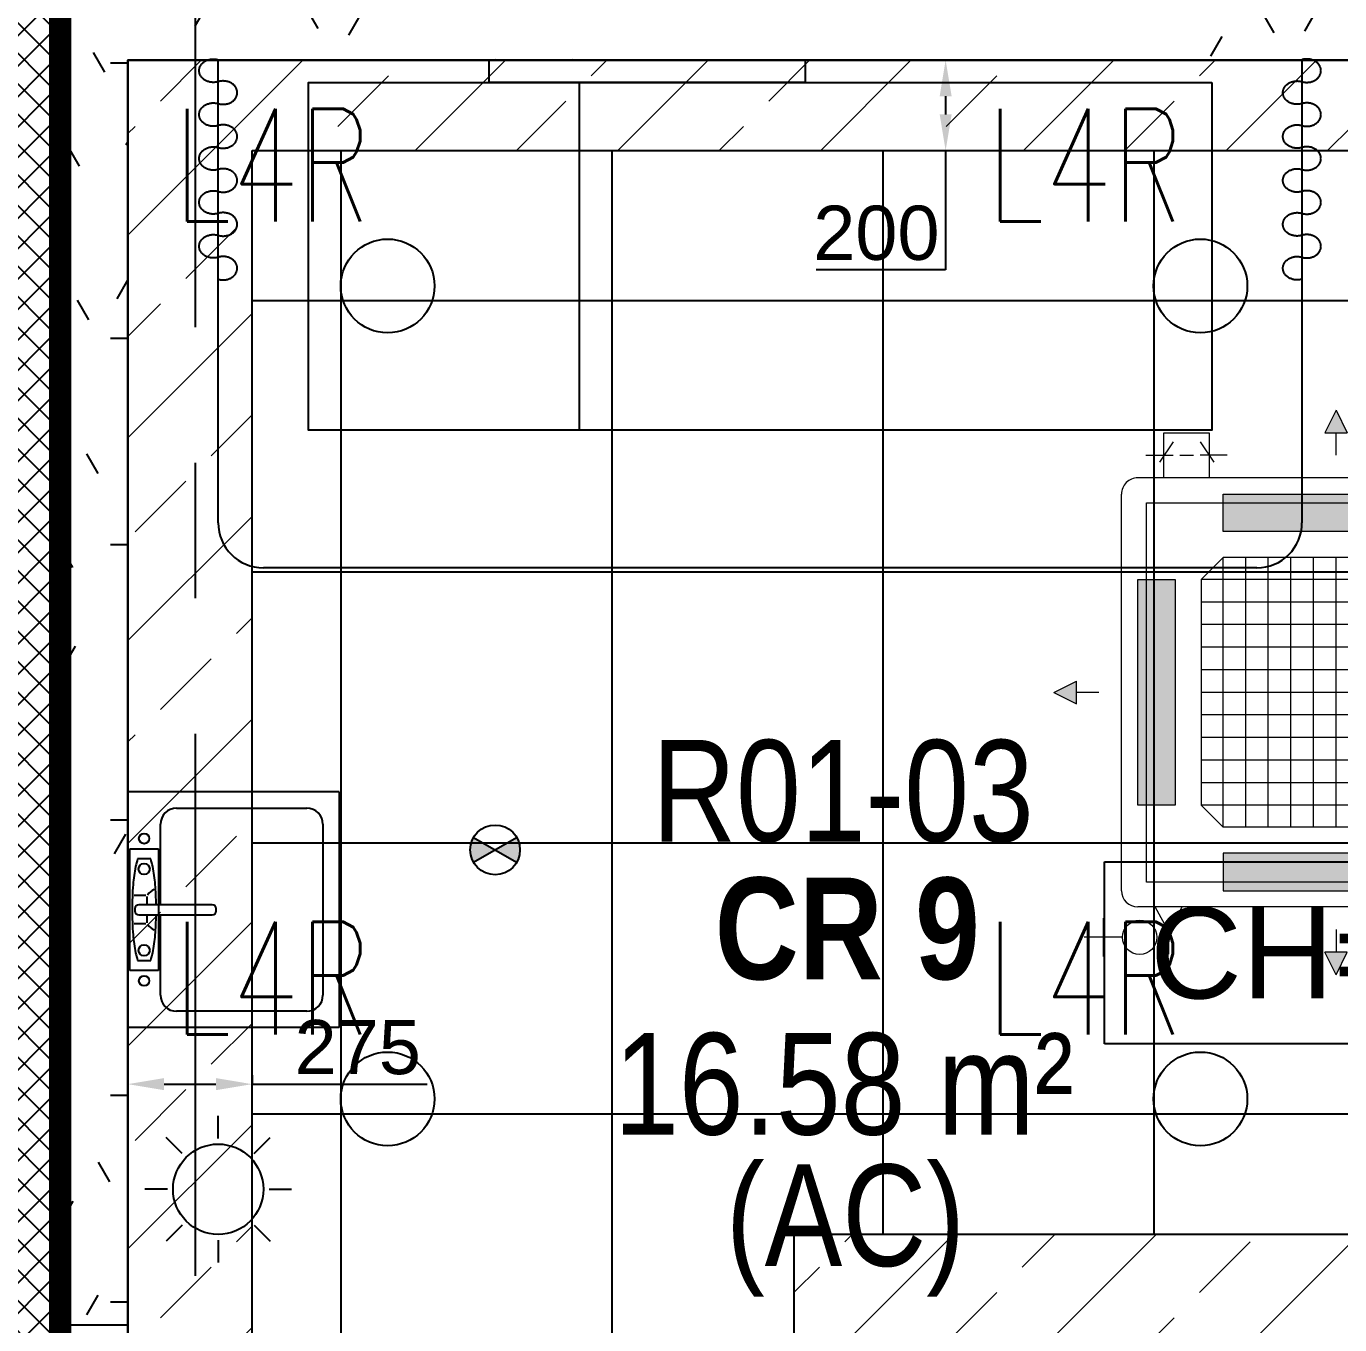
# Model space of a CAD drawing. Header units: millimetres. Extents: x -92759 to 184353, y -15225 to 86714.
# Drawn here: x -40708 to -37799, y 31191 to 34066 of the extents above; entities that cross this region are included whole.
import ezdxf

# ---------------------------------------------------------------- set-up
doc = ezdxf.new("R2010")
doc.units = ezdxf.units.MM
for name, pattern in [('HIDDEN', [0.375, 0.25, -0.125]), ('IDA - Grid Line', [2100, 1200, -300, 300, -300]), ('IMPORT-ACAD_ISO12W100', [3150, 1800, -450, 0, -450, 0, -450])]:
    doc.linetypes.add(name, pattern=pattern)
doc.layers.get('Defpoints').update_dxf_attribs({"color": 8})
for name, color, linetype in [('0-1', 9, 'Continuous'), ('0-Motion Sensor', 1, 'Continuous'), ('A-_DOOR----_E', 8, 'Continuous'), ('A-_ROOMNAME_A', 8, 'Continuous'), ('A-_WALL----_H-1', 9, 'Continuous'), ('A-_WALLPRTN_E', 8, 'Continuous'), ('A-PATT-CONC', 8, 'Continuous'), ('AAG_Dimension', 7, 'Continuous'), ('E-_LITG _ CKT -DB', 1, 'HIDDEN'), ('E-legend', 1, 'Continuous'), ('HF', 7, 'Continuous'), ('HF Text', 7, 'Continuous'), ('M-ACMV_FCU', 5, 'Continuous'), ('PDF_M-_ACON----_E-N', 7, 'Continuous')]:
    doc.layers.add(name, color=color, linetype=linetype)
for name, color, linetype, true_color in [('1599_FURN_RHH_BLK8 _NEW__1ST STY_dwg _2_-1', 7, 'Continuous', 0xaaaaaa), ('A-_DETA----_E-6', 7, 'Continuous', 0x969696), ('A-_DETA----_ED-2', 1, 'Continuous', 0xff0000), ('A-_FURN--2', 7, 'IMPORT-ACAD_ISO12W100', 0xaaaaaa), ('A-_FURN--4', 7, 'Continuous', 0xaaaaaa), ('A-_FURN_HIDDEN-1', 7, 'Continuous', 0xaaaaaa), ('CURTAIN-1', 7, 'Continuous', 0xaaaaaa), ('E-_FIREALAM_E-1', 1, 'Continuous', 0xff0000), ('S-_ANOTGRID_E-1', 9, 'IDA - Grid Line', 0x808080)]:
    doc.layers.add(name, color=color, linetype=linetype, true_color=true_color)
for name, color, linetype, lineweight in [('A--', 134, '500-1-RP', 25), ('HFI 9MM FPB', 94, 'Continuous', 5), ('M-ACMV_CDP', 190, 'DRAIN_PIPE', 25), ('M-ACMV_FCU-1', 86, 'Continuous', 9), ('M-ACMV_PWR', 1, 'REFRIGERANT', 25), ('M-ACMV_REF_PIPE', 134, '500-1-RP', 25), ('M-ACMV_VCD', 7, 'Continuous', 25)]:
    doc.layers.add(name, color=color, linetype=linetype, lineweight=lineweight)
doc.styles.add('Arial', font='arial.ttf')
doc.styles.add('Arial Narrow_2', font='ARIALN.TTF', dxfattribs={"height": 225})
doc.styles.add('Arial Narrow_B_1', font='ARIALNB.TTF', dxfattribs={"height": 300})
doc.styles.add('Arial_4', font='arial.ttf', dxfattribs={"height": 1.8})
doc.styles.add('Simplex', font='simplex_.ttf', dxfattribs={"width": 0.7, "height": 450})
doc.styles.get("Standard").update_dxf_attribs({"font": 'arial.ttf'})
doc.linetypes.add('500-1-RP', pattern='A,0.75,-0.5,0.75,-0.5,0.75,-0.5,0.75,-1.7,["RP",Standard,S=1,R=0,X=-1,Y=-0.5],-1.7', length=7.9)
doc.linetypes.add('DRAIN_PIPE', pattern='A,0.5,-0.2,["D",Standard,S=0.1,R=0,X=-0.1,Y=-0.05],-0.25', length=0.95)
doc.linetypes.add('REFRIGERANT', pattern='A,15,-5.08,["R",Standard,S=2.54,R=0,X=-2.54,Y=-1.27],-5.08', length=25.16)
doc.dimstyles.get("Standard").update_dxf_attribs({"dimtxt": 0.18, "dimasz": 0.18, "dimexe": 0.18, "dimexo": 0.0625, "dimgap": 0.09, "dimtad": 0, "dimtih": 1, "dimtoh": 1, "dimdec": 4, "dimzin": 0, "dimdsep": 46, "dimtxsty": 'Standard', "dimcen": 0.09, "dimadec": 0, "dimazin": 0, "dimtfac": 1, "dimtdec": 4, "dimtofl": 0, "dimtmove": 0, "dimatfit": 3, "dimfxl": 1, "dimtolj": 1, "dimtzin": 0, "dimarcsym": 0})
pattern_1 = [(0, (-11870.95, 40538.29), (609.6, 152.4), [50.292, -406.908, 50.292, -406.908, -2438.4]), (0, (-11870.95, 40538.29), (609.6, 152.4), [-914.4, 50.292, -864.108, 50.292, -406.908, -1066.8]), (0, (-11870.95, 40538.29), (609.6, 152.4), [-2286, 50.292, -254.508, 50.292, -711.708]), (120, (-11642.35, 40614.49), (-436.78227, 451.7291), [50.292, -406.908, 50.292, -406.908, -2438.4]), (120, (-11642.35, 40614.49), (-436.78227, 451.7291), [-914.4, 50.292, -864.108, 50.292, -406.908, -1066.8]), (120, (-11642.35, 40614.49), (-436.78227, 451.7291), [-2286, 50.292, -254.508, 50.292, -711.708]), (240, (-11566.15, 40919.29), (-172.81773, -604.1291), [50.292, -406.908, 50.292, -406.908, -2438.4]), (240, (-11566.15, 40919.29), (-172.81773, -604.1291), [-914.4, 50.292, -864.108, 50.292, -406.908, -1066.8]), (240, (-11566.15, 40919.29), (-172.81773, -604.1291), [-2286, 50.292, -254.508, 50.292, -711.708])]

# ---------------------------------------------------------------- blocks, each defined once
blk = doc.blocks.new('IDA - Strobe Light - IDA - Strobe Light-8826107-BLK8_RHH_1ST STOREY PLAN')
at = {"layer": 'A-_DETA----_ED-2'}
for p, q in [((0, 312.5), (0, 362.5)), ((-79.5, 279.5), (-114.9, 314.9)), ((79.5, 279.5), (114.9, 314.9)), ((-112.5, 200), (-162.5, 200)), ((112.5, 200), (162.5, 200)), ((-79.5, 120.5), (-114.9, 85.1)), ((79.5, 120.5), (114.9, 85.1)), ((0, 87.5), (0, 37.5))]:
    blk.add_line(p, q, dxfattribs=at)
blk.add_circle((0, 200), 100, dxfattribs=at)
blk = doc.blocks.new('IDA - F - Single - Swing1 - 1100L X 2200H -TD-03-10510367-BLK8_RHH_1ST STOREY PLAN')
at = {"layer": 'A-_DOOR----_E'}
for p, q in [((500, 1075), (450, 1075)), ((450, 1075), (450, 75)), ((500, 75), (500, 1075)), ((-500, 75), (-550, 75)), ((-500, -75), (-500, 75)), ((450, 75), (500, 75)), ((550, 75), (500, 75)), ((500, 75), (500, -75)), ((-550, -75), (-500, -75)), ((500, -75), (550, -75))]:
    blk.add_line(p, q, dxfattribs=at)
blk.add_arc((500, 75), 1000, 90, 180, dxfattribs=at)
blk = doc.blocks.new('1599_FURN_RHH_BLK8 _NEW__1ST STY_dwg_CURTAIN-10346287-BLK8_RHH_1ST STOREY PLAN')
at = {"layer": 'CURTAIN-1'}
for points, weights in [([(364562.6, -316988.1), (364557, -316988.1), (364551.8, -316989.6)], [1, 0.931303290714, 0.894831553285]), ([(364593.9, -317013.9), (364593.9, -316988.1), (364562.6, -316988.1)], [1, 0.707106781187, 1]), ([(364562.6, -317039.8), (364593.9, -317039.8), (364593.9, -317013.9)], [1, 0.707106781187, 1]), ([(364509.6, -317062.5), (364509.6, -317036.7), (364540.9, -317036.7)], [1, 0.707106781187, 1]), ([(364540.9, -317088.4), (364509.6, -317088.4), (364509.6, -317062.5)], [1, 0.707106781187, 1]), ([(364540.9, -317036.7), (364546.5, -317036.7), (364551.8, -317038.2)], [1, 0.931303290589, 0.894831553152]), ([(364551.8, -317038.2), (364557, -317039.8), (364562.6, -317039.8)], [0.894831553151, 0.931303290588, 1]), ([(364551.8, -317086.8), (364546.5, -317088.4), (364540.9, -317088.4)], [0.894831553149, 0.931303290586, 1]), ([(364562.6, -317085.3), (364557, -317085.3), (364551.8, -317086.8)], [1, 0.931303290589, 0.894831553152]), ([(364593.9, -317111.1), (364593.9, -317085.3), (364562.6, -317085.3)], [1, 0.707106781187, 1]), ([(364562.6, -317137), (364593.9, -317137), (364593.9, -317111.1)], [1, 0.707106781187, 1]), ([(364509.6, -317159.7), (364509.6, -317133.8), (364540.9, -317133.8)], [1, 0.707106781187, 1]), ([(364540.9, -317133.8), (364546.5, -317133.8), (364551.8, -317135.4)], [1, 0.931303290587, 0.894831553151]), ([(364551.8, -317135.4), (364557, -317137), (364562.6, -317137)], [0.894831553149, 0.931303290586, 1]), ([(364540.9, -317185.6), (364509.6, -317185.6), (364509.6, -317159.7)], [1, 0.707106781187, 1]), ([(364551.8, -317184), (364546.5, -317185.6), (364540.9, -317185.6)], [0.89483155315, 0.931303290587, 1]), ([(364562.6, -317182.4), (364557, -317182.4), (364551.8, -317184)], [1, 0.931303290587, 0.894831553151]), ([(364593.9, -317208.3), (364593.9, -317182.4), (364562.6, -317182.4)], [1, 0.707106781187, 1]), ([(364562.6, -317234.2), (364593.9, -317234.2), (364593.9, -317208.3)], [1, 0.707106781187, 1]), ([(364509.6, -317256.9), (364509.6, -317231), (364540.9, -317231)], [1, 0.707106781187, 1]), ([(364540.9, -317231), (364546.5, -317231), (364551.8, -317232.6)], [1, 0.931303290587, 0.894831553151]), ([(364551.8, -317232.6), (364557, -317234.2), (364562.6, -317234.2)], [0.89483155315, 0.931303290586, 1]), ([(364540.9, -317282.8), (364509.6, -317282.8), (364509.6, -317256.9)], [1, 0.707106781187, 1]), ([(364551.8, -317281.2), (364546.5, -317282.8), (364540.9, -317282.8)], [0.894831553151, 0.931303290587, 1]), ([(364562.6, -317279.6), (364557, -317279.6), (364551.8, -317281.2)], [1, 0.931303290588, 0.894831553151]), ([(364593.9, -317305.5), (364593.9, -317279.6), (364562.6, -317279.6)], [1, 0.707106781187, 1]), ([(364562.6, -317331.4), (364593.9, -317331.4), (364593.9, -317305.5)], [1, 0.707106781187, 1]), ([(364509.6, -317354.1), (364509.6, -317328.2), (364540.9, -317328.2)], [1, 0.707106781187, 1]), ([(364540.9, -317380), (364509.6, -317380), (364509.6, -317354.1)], [1, 0.707106781187, 1]), ([(364540.9, -317328.2), (364546.5, -317328.2), (364551.8, -317329.8)], [1, 0.931303290716, 0.894831553287]), ([(364551.8, -317329.8), (364557, -317331.4), (364562.6, -317331.4)], [0.89483155315, 0.931303290587, 1]), ([(364551.8, -317378.4), (364546.5, -317380), (364540.9, -317380)], [0.894831553151, 0.931303290587, 1]), ([(364562.6, -317376.8), (364557, -317376.8), (364551.8, -317378.4)], [1, 0.931303290587, 0.89483155315]), ([(364593.9, -317402.7), (364593.9, -317376.8), (364562.6, -317376.8)], [1, 0.707106781187, 1]), ([(364562.6, -317428.6), (364593.9, -317428.6), (364593.9, -317402.7)], [1, 0.707106781187, 1]), ([(364509.6, -317451.3), (364509.6, -317425.4), (364540.9, -317425.4)], [1, 0.707106781187, 1]), ([(364540.9, -317425.4), (364546.5, -317425.4), (364551.8, -317427)], [1, 0.931303290587, 0.894831553151]), ([(364551.8, -317427), (364557, -317428.6), (364562.6, -317428.6)], [0.89483155315, 0.931303290587, 1]), ([(364540.9, -317477.2), (364509.6, -317477.2), (364509.6, -317451.3)], [1, 0.707106781187, 1]), ([(364551.8, -317475.6), (364546.5, -317477.2), (364540.9, -317477.2)], [0.894831553151, 0.931303290587, 1])]:
    blk.add_rational_spline(points, weights, degree=2, dxfattribs=at)
blk = doc.blocks.new('1599_FURN_RHH_BLK8 _NEW__1ST STY_dwg_CURTAIN-10346288-BLK8_RHH_1ST STOREY PLAN')
at = {"layer": 'CURTAIN-1'}
for points, weights in [([(364562.6, -316988.1), (364557, -316988.1), (364551.8, -316989.6)], [1, 0.931303290714, 0.894831553285]), ([(364593.9, -317013.9), (364593.9, -316988.1), (364562.6, -316988.1)], [1, 0.707106781187, 1]), ([(364562.6, -317039.8), (364593.9, -317039.8), (364593.9, -317013.9)], [1, 0.707106781187, 1]), ([(364509.6, -317062.5), (364509.6, -317036.7), (364540.9, -317036.7)], [1, 0.707106781187, 1]), ([(364540.9, -317088.4), (364509.6, -317088.4), (364509.6, -317062.5)], [1, 0.707106781187, 1]), ([(364540.9, -317036.7), (364546.5, -317036.7), (364551.8, -317038.2)], [1, 0.931303290589, 0.894831553152]), ([(364551.8, -317038.2), (364557, -317039.8), (364562.6, -317039.8)], [0.894831553151, 0.931303290588, 1]), ([(364551.8, -317086.8), (364546.5, -317088.4), (364540.9, -317088.4)], [0.894831553149, 0.931303290586, 1]), ([(364562.6, -317085.3), (364557, -317085.3), (364551.8, -317086.8)], [1, 0.931303290589, 0.894831553152]), ([(364593.9, -317111.1), (364593.9, -317085.3), (364562.6, -317085.3)], [1, 0.707106781187, 1]), ([(364562.6, -317137), (364593.9, -317137), (364593.9, -317111.1)], [1, 0.707106781187, 1]), ([(364509.6, -317159.7), (364509.6, -317133.8), (364540.9, -317133.8)], [1, 0.707106781187, 1]), ([(364540.9, -317133.8), (364546.5, -317133.8), (364551.8, -317135.4)], [1, 0.931303290587, 0.894831553151]), ([(364551.8, -317135.4), (364557, -317137), (364562.6, -317137)], [0.894831553149, 0.931303290586, 1]), ([(364540.9, -317185.6), (364509.6, -317185.6), (364509.6, -317159.7)], [1, 0.707106781187, 1]), ([(364551.8, -317184), (364546.5, -317185.6), (364540.9, -317185.6)], [0.89483155315, 0.931303290587, 1]), ([(364562.6, -317182.4), (364557, -317182.4), (364551.8, -317184)], [1, 0.931303290587, 0.894831553151]), ([(364593.9, -317208.3), (364593.9, -317182.4), (364562.6, -317182.4)], [1, 0.707106781187, 1]), ([(364562.6, -317234.2), (364593.9, -317234.2), (364593.9, -317208.3)], [1, 0.707106781187, 1]), ([(364509.6, -317256.9), (364509.6, -317231), (364540.9, -317231)], [1, 0.707106781187, 1]), ([(364540.9, -317231), (364546.5, -317231), (364551.8, -317232.6)], [1, 0.931303290587, 0.894831553151]), ([(364551.8, -317232.6), (364557, -317234.2), (364562.6, -317234.2)], [0.89483155315, 0.931303290586, 1]), ([(364540.9, -317282.8), (364509.6, -317282.8), (364509.6, -317256.9)], [1, 0.707106781187, 1]), ([(364551.8, -317281.2), (364546.5, -317282.8), (364540.9, -317282.8)], [0.894831553151, 0.931303290587, 1]), ([(364562.6, -317279.6), (364557, -317279.6), (364551.8, -317281.2)], [1, 0.931303290588, 0.894831553151]), ([(364593.9, -317305.5), (364593.9, -317279.6), (364562.6, -317279.6)], [1, 0.707106781187, 1]), ([(364562.6, -317331.4), (364593.9, -317331.4), (364593.9, -317305.5)], [1, 0.707106781187, 1]), ([(364509.6, -317354.1), (364509.6, -317328.2), (364540.9, -317328.2)], [1, 0.707106781187, 1]), ([(364540.9, -317380), (364509.6, -317380), (364509.6, -317354.1)], [1, 0.707106781187, 1]), ([(364540.9, -317328.2), (364546.5, -317328.2), (364551.8, -317329.8)], [1, 0.931303290716, 0.894831553287]), ([(364551.8, -317329.8), (364557, -317331.4), (364562.6, -317331.4)], [0.89483155315, 0.931303290587, 1]), ([(364551.8, -317378.4), (364546.5, -317380), (364540.9, -317380)], [0.894831553151, 0.931303290587, 1]), ([(364562.6, -317376.8), (364557, -317376.8), (364551.8, -317378.4)], [1, 0.931303290587, 0.89483155315]), ([(364593.9, -317402.7), (364593.9, -317376.8), (364562.6, -317376.8)], [1, 0.707106781187, 1]), ([(364562.6, -317428.6), (364593.9, -317428.6), (364593.9, -317402.7)], [1, 0.707106781187, 1]), ([(364509.6, -317451.3), (364509.6, -317425.4), (364540.9, -317425.4)], [1, 0.707106781187, 1]), ([(364540.9, -317425.4), (364546.5, -317425.4), (364551.8, -317427)], [1, 0.931303290587, 0.894831553151]), ([(364551.8, -317427), (364557, -317428.6), (364562.6, -317428.6)], [0.89483155315, 0.931303290587, 1]), ([(364540.9, -317477.2), (364509.6, -317477.2), (364509.6, -317451.3)], [1, 0.707106781187, 1]), ([(364551.8, -317475.6), (364546.5, -317477.2), (364540.9, -317477.2)], [0.894831553151, 0.931303290587, 1])]:
    blk.add_rational_spline(points, weights, degree=2, dxfattribs=at)
blk = doc.blocks.new('1599_FURN_RHH_BLK8 _NEW__1ST STY_dwg _2_-10346281-BLK8_RHH_1ST STOREY PLAN')
at = {"layer": 'A-_DETA----_E-6'}
for p, q in [((-4537.1, -46970), (-5005.1, -46970)), ((-5005.1, -47492), (-5005.1, -46970)), ((-4537.1, -46970), (-4537.1, -47492)), ((-4897.1, -47006), (-4609.1, -47006)), ((-4933.1, -47220), (-4933.1, -47042)), ((-4573.1, -47042), (-4573.1, -47420)), ((-5000.6, -47096), (-4937.6, -47096)), ((-5000.6, -47366), (-5000.6, -47096)), ((-4954.7, -47118.5), (-4983.6, -47118.5)), ((-4937.6, -47096), (-4937.6, -47366)), ((-4965.4, -47199.8), (-4991.3, -47199.8)), ((-4963, -47201.8), (-4963, -47220)), ((-4989.5, -47229), (-4989.5, -47233.5)), ((-4818.5, -47220), (-4980.5, -47220)), ((-4809.5, -47233.5), (-4809.5, -47229)), ((-4965.4, -47262.2), (-4991.3, -47262.2)), ((-4980.5, -47242.5), (-4818.5, -47242.5)), ((-4963, -47242.8), (-4963, -47260.3)), ((-4933.1, -47420), (-4933.1, -47242.5)), ((-4983.6, -47343.5), (-4954.7, -47343.5)), ((-4937.6, -47366), (-5000.6, -47366)), ((-4609.1, -47456), (-4897.1, -47456)), ((-4537.1, -47492), (-5005.1, -47492))]:
    blk.add_line(p, q, dxfattribs=at)
for centre, radius in [((-4969.1, -47073.5), 11.4), ((-4969.1, -47141), 12.3), ((-4969.1, -47321), 12.3), ((-4969.1, -47388.5), 11.4)]:
    blk.add_circle(centre, radius, dxfattribs=at)
for centre, radius, start, end in [((-4897.1, -47042), 36, 90, 180), ((-4609.1, -47042), 36, 0, 90), ((-4843.4, -47164.2), 147.4, 161.9543, 168.8025), ((-5094.8, -47164.2), 147.4, 11.1975, 18.0457), ((-4641.2, -47204.2), 353.6, 168.8025, 175.3124), ((-5297, -47204.2), 353.6, 4.6876, 11.1975), ((-4314.3, -47231), 681.5, 175.3124, 180), ((-5623.9, -47231), 681.5, 0.9213, 4.6876), ((-4938.9, -47211), 25.7, 108.0147, 151.5587), ((-4314.3, -47231), 681.5, 180, 184.6876), ((-4980.5, -47229), 9, 90, 180), ((-4980.5, -47233.5), 9, 180, 270), ((-4818.5, -47229), 9, 0, 90), ((-4818.5, -47233.5), 9, 270, 0), ((-4938.9, -47251), 25.7, 208.4413, 251.9853), ((-5623.9, -47231), 681.5, 355.3124, 359.0296), ((-4641.2, -47257.8), 353.6, 184.6876, 191.1975), ((-5297, -47257.8), 353.6, 348.8025, 355.3124), ((-4843.4, -47297.8), 147.4, 191.1975, 198.0457), ((-5094.8, -47297.8), 147.4, 341.9543, 348.8025), ((-4897.1, -47420), 36, 180, 270), ((-4609.1, -47420), 36, 270, 0)]:
    blk.add_arc(centre, radius, start, end, dxfattribs=at)
at = {"layer": 'A-_FURN--2'}
blk.add_line((-4005.1, -46169.1), (-4005.1, -45399.1), dxfattribs=at)
at = {"layer": 'A-_FURN--4', "flags": 128}
for points in [[(-4205.1, -45349.1), (-3505.1, -45349.1), (-3505.1, -45399.1), (-4205.1, -45399.1)], [(-2605.1, -45399.1), (-2605.1, -46169.1), (-4605.1, -46169.1), (-4605.1, -45399.1)]]:
    blk.add_lwpolyline(points, close=True, dxfattribs=at)
at = {"layer": 'A-_FURN_HIDDEN-1'}
for p, q in [((-4805.1, -46374.1), (-4805.1, -45349.1)), ((-2405.1, -45349.1), (-2405.1, -46374.1)), ((-2505.1, -46474.1), (-4705.1, -46474.1))]:
    blk.add_line(p, q, dxfattribs=at)
for centre, start, end in [((-4705.1, -46374.1), 180, 270), ((-2505.1, -46374.1), 270, 0)]:
    blk.add_arc(centre, 100, start, end, dxfattribs=at)
at = {"extrusion": (0, 0, -1), "zscale": -1}
blk.add_blockref('1599_FURN_RHH_BLK8 _NEW__1ST STY_dwg_CURTAIN-10346288-BLK8_RHH_1ST STOREY PLAN', (-359746.7, 271640.6), dxfattribs=at)
blk.add_blockref('1599_FURN_RHH_BLK8 _NEW__1ST STY_dwg_CURTAIN-10346287-BLK8_RHH_1ST STOREY PLAN', (-366956.9, 271640.6))
blk = doc.blocks.new('A$Cb2bf8f38')
at = {"layer": 'A-_WALL----_H-1'}
h = blk.add_hatch(dxfattribs=at)
h.set_pattern_fill('FP_1', color=256, style=0, pattern_type=2)
h.set_pattern_definition(pattern_1)
h.paths.add_polyline_path([(2450, -2550), (2450, -2450), (2300, -2450), (2300, -2550), (2375, -2550)])
h.paths.add_polyline_path([(2450, -1350), (2450, 3500), (2300, 3500), (2300, -1350), (2375, -1350)])
h.paths.add_polyline_path([(2375, 4600), (2450, 4600), (2450, 4700), (2300, 4700), (2300, 4600)])
h.paths.add_polyline_path([(2300, 5300), (2450, 5300), (2450, 5400), (2300, 5400)])
h.paths.add_polyline_path([(2375, 6500), (2450, 6500), (2450, 8900), (2300, 8900), (2300, 6500)])
h = blk.add_hatch(dxfattribs=at)
h.set_pattern_fill('FP_1', color=256, style=0, pattern_type=2)
h.set_pattern_definition(pattern_1)
h.paths.add_polyline_path([(2450, 1450), (7200, 1450), (7200, 1600), (2450, 1600)])
at = {"layer": 'A-_DETA----_E-6'}
for p, q in [((2918, -170), (2450, -170)), ((2450, -692), (2450, -170)), ((2918, -170), (2918, -692)), ((2558, -206), (2846, -206)), ((2522, -420), (2522, -242)), ((2882, -242), (2882, -620)), ((2454.5, -296), (2517.5, -296)), ((2454.5, -566), (2454.5, -296)), ((2500.5, -318.5), (2471.5, -318.5)), ((2517.5, -296), (2517.5, -566)), ((2489.7, -399.8), (2463.8, -399.8)), ((2492.1, -401.8), (2492.1, -420)), ((2465.6, -429), (2465.6, -433.5)), ((2636.6, -420), (2474.6, -420)), ((2645.6, -433.5), (2645.6, -429)), ((2489.7, -462.2), (2463.8, -462.2)), ((2474.6, -442.5), (2636.6, -442.5)), ((2492.1, -442.8), (2492.1, -460.3)), ((2522, -620), (2522, -442.5)), ((2471.5, -543.5), (2500.5, -543.5)), ((2517.5, -566), (2454.5, -566)), ((2846, -656), (2558, -656)), ((2918, -692), (2450, -692))]:
    blk.add_line(p, q, dxfattribs=at)
for centre, radius in [((2486, -273.5), 11.4), ((2486, -341), 12.3), ((2486, -521), 12.3), ((2486, -588.5), 11.4)]:
    blk.add_circle(centre, radius, dxfattribs=at)
for centre, radius, start, end in [((2558, -242), 36, 90, 180), ((2846, -242), 36, 0, 90), ((2611.7, -364.2), 147.4, 161.9543, 168.8025), ((2360.3, -364.2), 147.4, 11.1975, 18.0457), ((2813.9, -404.2), 353.6, 168.8025, 175.3124), ((2158.1, -404.2), 353.6, 4.6876, 11.1975), ((3140.8, -431), 681.5, 175.3124, 180), ((1831.2, -431), 681.5, 0.9213, 4.6876), ((2516.2, -411), 25.7, 108.0147, 151.5587), ((3140.8, -431), 681.5, 180, 184.6876), ((2474.6, -429), 9, 90, 180), ((2474.6, -433.5), 9, 180, 270), ((2636.6, -429), 9, 0, 90), ((2636.6, -433.5), 9, 270, 0), ((2516.2, -451), 25.7, 208.4413, 251.9853), ((1831.2, -431), 681.5, 355.3124, 359.0296), ((2813.9, -457.8), 353.6, 184.6876, 191.1975), ((2158.1, -457.8), 353.6, 348.8025, 355.3124), ((2611.7, -497.8), 147.4, 191.1975, 198.0457), ((2360.3, -497.8), 147.4, 341.9543, 348.8025), ((2558, -620), 36, 180, 270), ((2846, -620), 36, 270, 0)]:
    blk.add_arc(centre, radius, start, end, dxfattribs=at)
at = {"layer": 'A-_WALLPRTN_E'}
for p, q in [((2300, 3500), (2300, -1350)), ((2450, -1350), (2450, 1450)), ((2450, 1450), (7200, 1450)), ((2300, -1350), (2450, -1350))]:
    blk.add_line(p, q, dxfattribs=at)
at = {"layer": 'S-_ANOTGRID_E-1'}
blk.add_line((2600, -20141.4), (2600, 53272.8), dxfattribs=at)
at = {"layer": '1599_FURN_RHH_BLK8 _NEW__1ST STY_dwg _2_-1'}
blk.add_blockref('1599_FURN_RHH_BLK8 _NEW__1ST STY_dwg _2_-10346281-BLK8_RHH_1ST STOREY PLAN', (7455.1, 46800), dxfattribs=at)
at = {"layer": 'A-_DOOR----_E', "rotation": 269.9999999999999}
blk.add_blockref('IDA - F - Single - Swing1 - 1100L X 2200H -TD-03-10510367-BLK8_RHH_1ST STOREY PLAN', (2375, -1900), dxfattribs=at)
at = {"layer": 'E-_FIREALAM_E-1', "rotation": 269.9999999999964}
blk.add_blockref('IDA - Strobe Light - IDA - Strobe Light-8826107-BLK8_RHH_1ST STOREY PLAN', (2450, -1050), dxfattribs=at)
at = {"layer": 'A-_ROOMNAME_A', "char_height": 225, "attachment_point": 1}
for s, insert, width, style in [('R01-03', (3610.8, -55.2), 1058.227, 'Arial Narrow_2'), ('CR 9', (3749.6, -360), 721.519, 'Arial Narrow_B_1'), ('16.58 m²', (3526.8, -704), 1262.658, 'Arial Narrow_2'), ('(AC)', (3774.3, -995), 661.392, 'Arial Narrow_2')]:
    blk.add_mtext(s, dxfattribs=dict(at, insert=insert, width=width, style=style))
blk = doc.blocks.new('*D633')
at = {"layer": 'AAG_Dimension', "color": 0, "lineweight": -2, "transparency": 16777216}
for p, q in [((14321, 458664.6), (14321, 458644.2)), ((14596, 458664.6), (14596, 458644.2)), ((14401, 458644.4), (14516, 458644.4)), ((14596, 458644.4), (14984, 458644.4))]:
    blk.add_line(p, q, dxfattribs=at)
at = {"layer": 'AAG_Dimension', "color": 0, "transparency": 16777216}
for points in [[(14401, 458657.8), (14401, 458631.1), (14321, 458644.4)], [(14516, 458657.8), (14516, 458631.1), (14596, 458644.4)]]:
    blk.add_solid(points, dxfattribs=at)
at = {"layer": 'Defpoints', "color": 0, "transparency": 16777216}
for p in [(14321, 458664.6), (14596, 458664.6), (14596, 458644.4)]:
    blk.add_point(p, dxfattribs=at)
at = {"layer": 'AAG_Dimension', "color": 152, "true_color": 0x2776bb, "transparency": 16777216, "insert": (14830, 458725.7), "char_height": 120, "attachment_point": 5, "style": 'Arial'}
blk.add_mtext('\\A1;275', dxfattribs=at)
blk = doc.blocks.new('*D636')
at = {"layer": 'AAG_Dimension', "color": 0, "lineweight": -2, "transparency": 16777216}
for p, q in [((16025, 460911.7), (16132.1, 460911.7)), ((16131.9, 460831.7), (16131.9, 460791.7)), ((16025, 460711.7), (16132.1, 460711.7)), ((16131.9, 460711.7), (16131.9, 460447.5)), ((16131.9, 460447.5), (15845.1, 460447.5))]:
    blk.add_line(p, q, dxfattribs=at)
at = {"layer": 'AAG_Dimension', "color": 0, "transparency": 16777216}
for points in [[(16118.6, 460831.7), (16145.2, 460831.7), (16131.9, 460911.7)], [(16118.6, 460791.7), (16145.2, 460791.7), (16131.9, 460711.7)]]:
    blk.add_solid(points, dxfattribs=at)
at = {"layer": 'Defpoints', "color": 0, "transparency": 16777216}
for p in [(16025, 460911.7), (16025, 460711.7), (16131.9, 460711.7)]:
    blk.add_point(p, dxfattribs=at)
at = {"layer": 'AAG_Dimension', "color": 152, "true_color": 0x2776bb, "transparency": 16777216, "insert": (15978.5, 460528.7), "char_height": 120, "attachment_point": 5, "style": 'Arial'}
blk.add_mtext('\\A1;200', dxfattribs=at)
blk = doc.blocks.new('A$C020d881d')
at = {"layer": 'E-legend', "lineweight": 25}
blk.add_circle((818.7, 172), 103.8, dxfattribs=at)
at = {"layer": 'E-legend', "lineweight": 25, "style": 'Simplex', "width": 0.7}
blk.add_text('L4R', height=250, dxfattribs=at).set_placement((345.2, 314.3))
blk = doc.blocks.new('Motion Sensor')
at = {"layer": 'E-legend', "lineweight": 25}
h = blk.add_hatch(color=256, dxfattribs=at)
h.dxf.hatch_style = 1
h.paths.add_polyline_path([(10021, -17121.6), (9973.3, -17094.1, 0.131652), (9965.9, -17121.6, 0.131652), (9973.3, -17149.1)])
h = blk.add_hatch(color=256, dxfattribs=at)
h.dxf.hatch_style = 1
h.paths.add_polyline_path([(10068.6, -17094.1), (10021, -17121.6), (10068.6, -17149.1, 0.131652), (10076, -17121.6, 0.131652)])
for p, q in [((9973.3, -17094.1), (10068.6, -17149.1)), ((9973.3, -17149.1), (10068.6, -17094.1))]:
    blk.add_line(p, q, dxfattribs=at)
blk.add_circle((10021, -17121.6), 55, dxfattribs=at)
blk = doc.blocks.new('EL_B8_L1_R4')
at = {"color": 6, "linetype": 'HIDDEN', "ltscale": 40, "const_width": 50}
blk.add_lwpolyline([(13092.9, -27358.3), (13092.9, -43108.3), (10382.9, -43108.3), (10382.9, -42358.3), (6692.9, -42358.3), (6692.9, -42758.3), (2092.9, -42758.3), (2092.9, -35258.3), (-3607.1, -35258.3), (-3607.1, -24683.3), (4692.9, -24683.3), (4692.9, -34658.3), (10992.9, -34658.3), (10992.9, -14008.3), (2242.9, -14008.3), (2242.9, -2458.3), (-3957.1, -2458.3), (-3957.1, -58.3), (842.9, -58.3), (842.9, 3691.7), (2342.9, 3691.7), (2342.9, -58.3), (13092.9, -58.3), (13092.9, -12058.3)], dxfattribs=at)
at = {"layer": '0-Motion Sensor'}
blk.add_blockref('Motion Sensor', (4035.2, -23735.3), dxfattribs=at)
at = {"layer": 'E-_LITG _ CKT -DB', "ltscale": 0.5}
for p in [(12999.3, -39780.3), (14799.3, -39780.3), (12999.3, -41580.3), (14799.3, -41580.3)]:
    blk.add_blockref('A$C020d881d', p, dxfattribs=at)
blk = doc.blocks.new('A$Ca8a76259')
at = {"layer": 'M-ACMV_FCU', "lineweight": 0}
h = blk.add_hatch(color=256, dxfattribs=at)
h.dxf.hatch_style = 1
h.paths.add_polyline_path([(0, 625), (-25, 575), (25, 575)])
h = blk.add_hatch(color=256, dxfattribs=at)
h.dxf.hatch_style = 1
h.paths.add_polyline_path([(250, 356), (250, 439), (-250, 439), (-250, 356)])
h.paths.add_polyline_path([(356, -250), (439, -250), (439, 250), (356, 250)])
h.paths.add_polyline_path([(-356, 250), (-439, 250), (-439, -250), (-356, -250)])
h.paths.add_polyline_path([(-250, -356), (-250, -439), (250, -439), (250, -356)])
h = blk.add_hatch(color=256, dxfattribs=at)
h.dxf.hatch_style = 1
h.paths.add_polyline_path([(-625, 0), (-575, -25), (-575, 25)])
h = blk.add_hatch(color=256, dxfattribs=at)
h.dxf.hatch_style = 1
h.paths.add_polyline_path([(625, 0), (575, 25), (575, -25)])
h = blk.add_hatch(color=256, dxfattribs=at)
h.dxf.hatch_style = 1
h.paths.add_polyline_path([(0, -625), (25, -575), (-25, -575)])
for p, q in [((0, 625), (-25, 575)), ((0, 625), (25, 575)), ((-25, 575), (25, 575)), ((0, 525), (0, 575)), ((439, 475), (-439, 475)), ((439, 475), (439, 475)), ((-475, 439), (-475, -439)), ((475, 439), (475, 439)), ((475, 439), (475, -439)), ((-298.5, 250), (-250, 298.5)), ((-250, 298.5), (250, 298.5)), ((-250, 298.5), (-250, -298.5)), ((-200, 298.5), (-200, -298.5)), ((-150, 298.5), (-150, -298.5)), ((-100, 298.5), (-100, -298.5)), ((-50, 298.5), (-50, -298.5)), ((0, 298.5), (0, -298.5)), ((50, 298.5), (50, -298.5)), ((100, 298.5), (100, -298.5)), ((150, 298.5), (150, -298.5)), ((200, 298.5), (200, -298.5)), ((250, 298.5), (298.5, 250)), ((250, 298.5), (250, -298.5)), ((-298.5, 250), (-298.5, -250)), ((298.5, 250), (-298.5, 250)), ((298.5, 250), (298.5, -250)), ((298.5, 200), (-298.5, 200)), ((298.5, 150), (-298.5, 150)), ((298.5, 100), (-298.5, 100)), ((298.5, 50), (-298.5, 50)), ((-625, 0), (-575, 25)), ((-625, 0), (-575, -25)), ((-575, -25), (-575, 25)), ((-525, 0), (-575, 0)), ((298.5, 0), (-298.5, 0)), ((525, 0), (575, 0)), ((575, 25), (575, -25)), ((625, 0), (575, 25)), ((625, 0), (575, -25)), ((298.5, -50), (-298.5, -50)), ((298.5, -100), (-298.5, -100)), ((298.5, -150), (-298.5, -150)), ((298.5, -200), (-298.5, -200)), ((-250, -298.5), (-298.5, -250)), ((298.5, -250), (-298.5, -250)), ((250, -298.5), (298.5, -250)), ((-250, -298.5), (250, -298.5)), ((439, -475), (-439, -475)), ((0, -525), (0, -575)), ((25, -575), (-25, -575)), ((0, -625), (-25, -575)), ((0, -625), (25, -575))]:
    blk.add_line(p, q, dxfattribs=at)
for points in [[(-250, 356), (250, 356), (250, 439), (-250, 439)], [(420, 420), (420, -420), (-420, -420), (-420, 420)], [(-356, 250), (-356, -250), (-439, -250), (-439, 250)], [(356, 250), (356, -250), (439, -250), (439, 250)], [(-250, -356), (250, -356), (250, -439), (-250, -439)]]:
    blk.add_lwpolyline(points, close=True, dxfattribs=at)
for centre, start, end in [((-439, 439), 90, 180), ((439, 439), 0, 90), ((-439, -439), 180, 270), ((439, -439), 270, 0)]:
    blk.add_arc(centre, 36, start, end, dxfattribs=at)
blk = doc.blocks.new('SSO')
at = {"layer": 'M-ACMV_PWR', "linetype": 'ByBlock', "lineweight": 5}
for p, q in [((1064770.3, 20778.3), (1064770.3, 20878.3)), ((1064820.3, 20828.3), (1064720.3, 20828.3))]:
    blk.add_line(p, q, dxfattribs=at)
blk.add_circle((1064770.3, 20733.6), 44.6, dxfattribs=at)
blk.add_circle((1064770.3, 20733.6), 44.6, dxfattribs=at)
blk = doc.blocks.new('A$C81577ca4')
at = {"layer": 'A--', "lineweight": 0, "ltscale": 0.75}
for p, q in [((19, -95), (-36, -125)), ((-36, -125), (-86, -125)), ((19, -155), (-36, -125))]:
    blk.add_line(p, q, dxfattribs=at)
blk = doc.blocks.new('A$C49267d6b')
at = {"layer": 'PDF_M-_ACON----_E-N', "lineweight": 0}
for p, q in [((0, 127), (0, 76.2)), ((-25.4, 76.2), (12.7, 101.6)), ((0, 63.5), (0, 38.1)), ((-25.4, 25.4), (12.7, 0)), ((0, -25.4), (0, 25.4))]:
    blk.add_line(p, q, dxfattribs=at)
blk = doc.blocks.new('FCU -1')
at = {"layer": 'M-ACMV_CDP', "lineweight": 5}
blk.add_line((378826.6, -51081.4), (378826.6, -51186.4), dxfattribs=at)
at = {"layer": 'M-ACMV_VCD', "lineweight": 5}
blk.add_lwpolyline([(378127.5, -50132.1), (378127.5, -50032.1), (378227.5, -50032.1), (378227.5, -50132.1)], close=True, dxfattribs=at)
at = {"layer": 'M-ACMV_FCU', "lineweight": 5, "rotation": 270}
blk.add_blockref('A$Ca8a76259', (378508.4, -50607.1), dxfattribs=at)
at = {"layer": 'M-ACMV_PWR', "color": 1, "linetype": 'ByBlock', "lineweight": 5, "xscale": 0.85, "yscale": 0.85, "zscale": 0.85, "rotation": 90}
blk.add_blockref('SSO', (395697, -956204), dxfattribs=at)
at = {"layer": 'M-ACMV_REF_PIPE', "lineweight": 5, "rotation": 90}
blk.add_blockref('A$C81577ca4', (378012.4, -51100.4), dxfattribs=at)
at = {"layer": 'M-ACMV_VCD', "lineweight": 5, "xscale": -1.181061443391948, "yscale": 1.181061443391948, "zscale": 1.181061443391948, "rotation": 90}
blk.add_blockref('A$C49267d6b', (378237.5, -50082.1), dxfattribs=at)
blk = doc.blocks.new('ACMV_B8L1_R9')
at = {"layer": 'M-ACMV_FCU-1'}
blk.add_blockref('FCU -1', (-126513.1, -26756.2), dxfattribs=at)
blk = doc.blocks.new('RCP_B8L1')
at = {"layer": 'A-PATT-CONC'}
h = blk.add_hatch(dxfattribs=at)
h.set_pattern_fill('ANSI37', color=256, scale=15)
h.set_pattern_definition([(45, (-200000, 500000), (-33.67596, 33.67596), []), (135, (-200000, 500000), (-33.67596, -33.67596), [])])
h.paths.add_polyline_path([(-2529.04966, 467793.20229), (-2529.04966, 464761.70958), (3170.94439, 464761.70958), (3170.94439, 457211.70958), (7770.95034, 457211.70958), (7770.95034, 457661.70958), (11460.95032, 457661.70958), (11460.95032, 456911.7134), (14170.95033, 456911.7134), (14170.95033, 472661.70958), (14020.95033, 472661.70958), (14020.95033, 457061.70958), (11610.95032, 457061.70958), (11610.95032, 457811.70958), (7620.95034, 457811.70958), (7620.95034, 457361.70958), (3320.94439, 457361.70958), (3320.94439, 464911.70958), (-2379.04966, 464911.70958), (-2379.04966, 467793.20229)])
h = blk.add_hatch(dxfattribs=at)
h.set_pattern_fill('ANSI37', color=256, scale=189, angle=45)
h.set_pattern_definition([(90, (14595.95, 460711.7), (-600.075, 0), []), (180, (14595.95, 460711.7), (-6e-14, -600.075), [])])
h.paths.add_polyline_path([(14595.95033, 460711.70958), (18795.95033, 460711.70957), (18795.95033, 458311.70958), (15795.95032, 458311.70959), (15795.95032, 457111.70958), (14595.95032, 457111.70958)])
at = {"layer": 'HFI 9MM FPB'}
h = blk.add_hatch(dxfattribs=at)
h.set_pattern_fill('ANSI33', color=256, scale=50)
h.paths.add_polyline_path([(3420.95034, 503711.71507), (3420.95034, 499961.70958), (14170.95033, 499961.70958), (14170.95033, 498786.70958), (14170.95033, 496961.70958), (14620.95033, 496961.70958), (14620.95033, 495861.70958), (14170.95033, 495861.70958), (14170.95033, 487961.70958), (14770.95033, 487961.70958), (14770.95033, 488411.70958), (17420.95033, 488411.70958), (17420.95033, 489484.4), (17420.95033, 489561.70958), (19070.95033, 489561.70958), (19070.95033, 488561.70958), (18870.95033, 488561.70958), (18870.95033, 487961.70958), (19070.95033, 487961.70958), (19070.95033, 485386.70958), (15770.95033, 485386.70958), (15770.95033, 486036.70958), (14170.95033, 486036.70958), (14170.95033, 474361.70958), (16695.95033, 474361.70958), (16695.95033, 472561.70958), (14827.95033, 472561.70958), (14827.95033, 472661.70958), (14170.95033, 472661.70958), (14170.95033, 456911.7134), (11460.95032, 456911.7134), (11460.95032, 457661.70958), (7770.95034, 457661.70958), (7770.95034, 457211.70958), (3170.94439, 457211.70958), (3170.94439, 464761.70958), (-2529.04966, 464761.70958), (-2529.04966, 475336.70958), (5770.95034, 475336.70958), (5770.95034, 465361.70958), (12071.95033, 465361.70958), (12071.95033, 486011.70958), (3321.95033, 486011.70958), (3321.95033, 497561.70958), (-2879.04966, 497561.70958), (-2879.04966, 499961.70958), (1920.95034, 499961.70958), (1920.95034, 503711.71507), (2120.95034, 503711.71507)])
h.paths.add_polyline_path([(13420.95033, 497861.70958), (13420.95033, 457661.70958), (12820.95033, 457661.70958), (12820.95033, 497861.70958), (-2178.96619, 497861.70958), (-2178.96619, 499661.70958), (13420.95033, 499661.70958)], flags=16)
h.paths.add_polyline_path([(12070.95033, 496961.70958), (3671.95033, 496961.70959), (3671.95033, 486161.70959), (12070.95033, 486161.70958)], flags=16)
h.paths.add_polyline_path([(15120.95033, 488099.20958), (15120.95033, 486299.20958), (16320.95033, 486299.20958), (16320.95033, 485699.20958), (18720.95033, 485699.20958), (18720.95033, 488099.20958)], flags=16)
h.paths.add_polyline_path([(8070.95034, 463261.70958), (11870.95034, 463261.70958), (11870.95034, 459461.70958), (8070.95034, 459461.70958)], flags=0)
h.paths.add_polyline_path([(7920.95034, 463411.70958), (12020.95034, 463411.70958), (12020.95034, 459311.70958), (7920.95034, 459311.70958)], flags=16)
h.paths.add_polyline_path([(-1979.04966, 474849.20967), (5220.95034, 474849.20967), (5220.95034, 465249.22398), (-1979.04966, 465249.22398)], flags=16)
h.paths.add_polyline_path([(-2529.04966, 467793.20229), (-2529.04966, 464761.70958), (3170.94439, 464761.70958), (3170.94439, 457211.70958), (7770.95034, 457211.70958), (7770.95034, 457661.70958), (11460.95032, 457661.70958), (11460.95032, 456911.7134), (14170.95033, 456911.7134), (14170.95033, 472661.70958), (14020.95033, 472661.70958), (14020.95033, 457061.70958), (11610.95032, 457061.70958), (11610.95032, 457811.70958), (7620.95034, 457811.70958), (7620.95034, 457361.70958), (3320.94439, 457361.70958), (3320.94439, 464911.70958), (-2379.04966, 464911.70958), (-2379.04966, 467793.20229), (-2379.04966, 475186.70967), (5620.95034, 475186.70967), (5620.95034, 465211.72398), (12220.95033, 465211.72398), (12220.95033, 486011.70958), (12070.95033, 486011.70958), (12070.95033, 465361.72398), (5770.95034, 465361.72398), (5770.95034, 475336.70967), (-2529.04966, 475336.70967)], flags=16)
h = blk.add_hatch(dxfattribs=at)
h.set_pattern_fill('ANSI33', color=256, scale=50)
h.paths.add_polyline_path([(19070.95033, 460911.70958), (14320.95033, 460911.70958), (14320.95033, 456911.7134), (16220.95033, 456911.7134), (16220.95033, 457761.70958), (19070.95033, 457761.70958), (19070.95033, 458741.7134), (18870.95033, 458741.7134), (18870.95033, 459341.7134), (19070.95033, 459341.7134)])
h.paths.add_polyline_path([(14595.95033, 460711.70958), (18795.95033, 460711.70957), (18795.95033, 458311.70958), (15795.95032, 458311.70959), (15795.95032, 457111.70958), (14595.95032, 457111.70958)], flags=16)
at = {"layer": 'HF'}
for points in [[(14170.95033, 472661.70958), (14170.95033, 456911.7134), (11460.95032, 456911.7134), (11460.95032, 457661.70958), (7770.95034, 457661.70958), (7770.95034, 457211.70958), (3170.94439, 457211.70958), (3170.94439, 464761.70958), (-2529.04966, 464761.70958), (-2529.04966, 475336.70958)], [(-2529.04966, 467793.20229), (-2529.04966, 464761.70958), (3170.94439, 464761.70958), (3170.94439, 457211.70958), (7770.95034, 457211.70958), (7770.95034, 457661.70958), (11460.95032, 457661.70958), (11460.95032, 456911.7134), (14170.95033, 456911.7134), (14170.95033, 472661.70958), (14020.95033, 472661.70958), (14020.95033, 457061.70958), (11610.95032, 457061.70958), (11610.95032, 457811.70958), (7620.95034, 457811.70958), (7620.95034, 457361.70958), (3320.94439, 457361.70958), (3320.94439, 464911.70958), (-2379.04966, 464911.70958), (-2379.04966, 467793.20229)]]:
    blk.add_lwpolyline(points, dxfattribs=at)
for points in [[(19070.95033, 460911.70958), (14320.95033, 460911.70958), (14320.95033, 456911.7134), (16220.95033, 456911.7134), (16220.95033, 457761.70958), (19070.95033, 457761.70958), (19070.95033, 458741.7134), (18870.95033, 458741.7134), (18870.95033, 459341.7134), (19070.95033, 459341.7134)], [(14595.95033, 460711.70958), (18795.95033, 460711.70957), (18795.95033, 458311.70958), (15795.95032, 458311.70959), (15795.95032, 457111.70958), (14595.95032, 457111.70958)]]:
    blk.add_lwpolyline(points, close=True, dxfattribs=at)
at = {"layer": 'HF Text', "insert": (16584.56485, 459035.63683), "char_height": 201.462343, "width": 1263.3462081, "attachment_point": 1, "style": 'Arial_4', "bg_fill": 16, "box_fill_scale": 1.5, "bg_fill_color": 256, "bg_fill_transparency": 0}
blk.add_mtext('CH= 2800', dxfattribs=at)
at = {"layer": 'AAG_Dimension'}
dim = blk.add_linear_dim(base=(16131.89139, 460711.70958), p1=(16024.97224, 460911.70958), p2=(16024.97224, 460711.70958), angle=90, dimstyle='Standard', dxfattribs=at)
dim.commit()
dim.dimension.update_dxf_attribs({"geometry": '*D636', "text_midpoint": (15978.50804, 460447.47405), "dimtype": 128})
dim = blk.add_linear_dim(base=(14595.95033, 458644.41769), p1=(14320.95033, 458664.62917), p2=(14595.95033, 458664.62891), dimstyle='Standard', dxfattribs=at)
dim.commit()
dim.dimension.update_dxf_attribs({"geometry": '*D633', "text_midpoint": (14829.98853, 458725.68645)})

msp = doc.modelspace()

# ---------------------------------------------------------------- block references
at = {"layer": '0-1'}
msp.add_blockref('A$Cb2bf8f38', (-42933, 32541.2), dxfattribs=at)

# ---------------------------------------------------------------- next in the draw order: block references
at = {"color": 0}
msp.add_blockref('EL_B8_L1_R4', (-53725.9, 73099.6), dxfattribs=at)
at = {"layer": 'A-PATT-CONC', "color": 152, "true_color": 0x2776bb}
msp.add_blockref('RCP_B8L1', (-54804, -426920.5), dxfattribs=at)

# ---------------------------------------------------------------- next in the draw order: block references
at = {"layer": 'M-ACMV_FCU', "color": 5}
msp.add_blockref('ACMV_B8L1_R9', (-289803, 109954.6), dxfattribs=at)

doc.saveas('drawing.dxf')
